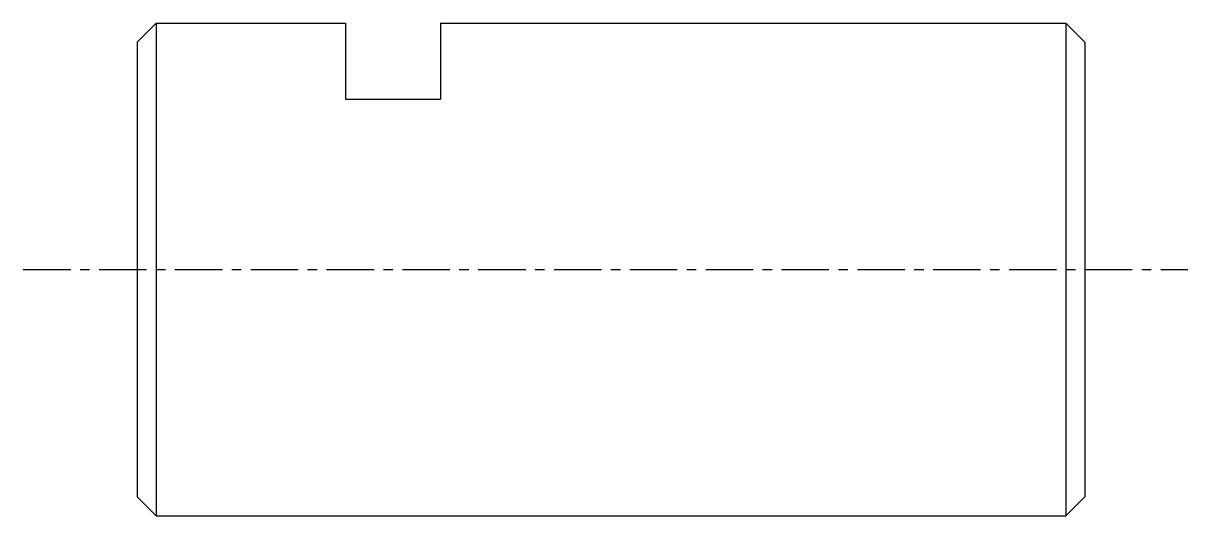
# Model space of a CAD drawing. Extents: x 21 to 193, y 156 to 329.
# Drawn here: x 84.39 to 115.1, y 315.44 to 328.44 of the extents above; entities outside this region: 6.
import ezdxf

# ---------------------------------------------------------------- set-up
doc = ezdxf.new("R2010")
doc.units = 0
doc.linetypes.add('CENTER', pattern=[2, 1.25, -0.25, 0.25, -0.25])
doc.linetypes.add('DASHED', pattern=[0.75, 0.5, -0.25])
doc.layers.get('0').update_dxf_attribs({"linetype": 'CONTINUOUS'})
doc.layers.add('CENTER', color=1, linetype='CENTER')

msp = doc.modelspace()

# ---------------------------------------------------------------- linework, layer by layer
at = {"color": 7, "linetype": 'CONTINUOUS'}
for p, q in [((87.388, 327.939), (87.888, 328.439)), ((87.888, 328.439), (87.888, 315.439)), ((87.888, 328.439), (92.888, 328.439)), ((92.888, 328.439), (92.888, 326.439)), ((95.388, 328.439), (111.888, 328.439)), ((95.388, 328.439), (95.388, 326.439)), ((111.888, 328.439), (111.888, 315.439)), ((111.888, 328.439), (112.388, 327.939)), ((87.388, 327.939), (87.388, 315.939)), ((112.388, 327.939), (112.388, 315.939)), ((92.888, 326.439), (95.388, 326.439)), ((87.388, 315.939), (87.888, 315.439)), ((112.388, 315.939), (111.888, 315.439)), ((87.888, 315.439), (111.888, 315.439)), ((93.888, 315.439), (93.888, 315.439)), ((99.888, 315.439), (99.888, 315.439))]:
    msp.add_line(p, q, dxfattribs=at)
at = {"color": 3, "linetype": 'DASHED'}
msp.add_line((180.586, 326.439), (189.967, 326.439), dxfattribs=at)
at = {"color": 7, "linetype": 'CONTINUOUS'}
msp.add_circle((185.277, 321.939), 6.5, dxfattribs=at)
at = {"layer": 'CENTER', "color": 1, "linetype": 'CENTER'}
for p, q in [((185.277, 329.455), (185.277, 314.423)), ((84.388, 321.939), (115.1, 321.939)), ((177.761, 321.939), (192.793, 321.939))]:
    msp.add_line(p, q, dxfattribs=at)

# ---------------------------------------------------------------- texts
at = {"color": 7, "linetype": 'CONTINUOUS'}
for s, p in [('CLKG13-25', (20.899, 185.645)), ('CLKG13', (20.899, 155.645))]:
    msp.add_text(s, height=8, dxfattribs=at).set_placement(p)

doc.saveas('drawing.dxf')
